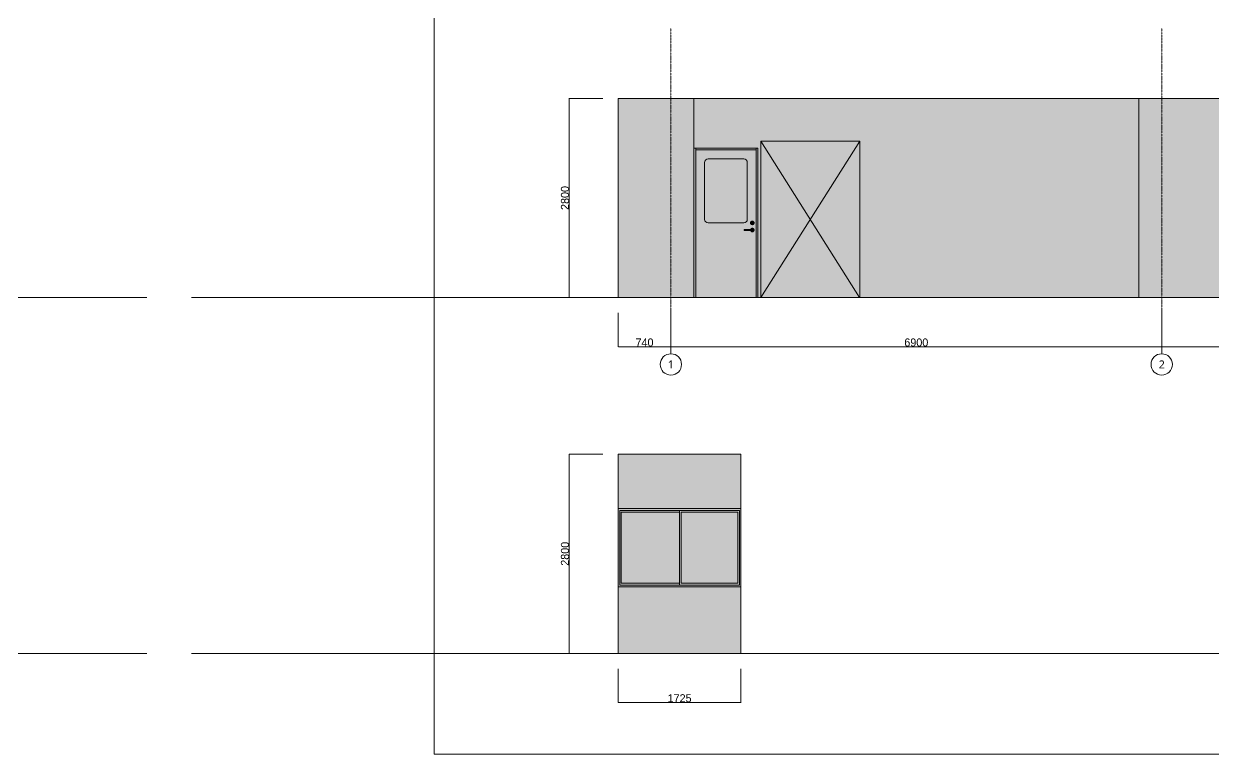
# Model space of a CAD drawing. Header units: millimetres. Extents: x -376000 to 292178, y -193032 to 188048.
# Drawn here: x -275866 to -259148, y -167724 to -157459 of the extents above; entities that cross this region are included whole.
import ezdxf

# ---------------------------------------------------------------- set-up
doc = ezdxf.new("R2010")
doc.units = ezdxf.units.MM
doc.header["$PDMODE"] = 1
doc.header["$PDSIZE"] = -2
doc.linetypes.add('ラインタイプ-6', pattern=[5.291531, 3.175, -1.058062, 0.352704, -0.705764])
for name, color, linetype, lineweight, true_color in [('02_0.25', 1, 'Continuous', 25, 0xff0000), ('04_0.10', 7, 'Continuous', 9, 0x0099ff), ('06一点鎖線', 7, 'ラインタイプ-6', 9, 0x9999ff)]:
    doc.layers.add(name, color=color, linetype=linetype, lineweight=lineweight, true_color=true_color)
for name, color, linetype, lineweight in [('02_既存平面-内部建具・サッシ', 7, 'Continuous', 18), ('07_文字・記号', 7, 'Continuous', 9), ('_平面図（新設） (2D)', 7, 'Continuous', 5), ('寸法', 7, 'Continuous', 5)]:
    doc.layers.add(name, color=color, linetype=linetype, lineweight=lineweight)
doc.styles.add('Hiragino Kaku Gothic Pro W3', font='', dxfattribs={"bigfont": 'Hiragino Kaku Gothic Pro W3'})
doc.styles.add('Hiragino Sans W3', font='', dxfattribs={"bigfont": 'Hiragino Sans W3'})
doc.styles.add('Yu Gothic UI Semilight', font='Yu Gothic UI Semilight.ttf')
doc.styles.get('Hiragino Kaku Gothic Pro W3').set_extended_font_data('Hiragino Kaku Gothic Pro W3')
doc.styles.get('Hiragino Sans W3').set_extended_font_data('Hiragino Sans W3')
doc.dimstyles.new('建具表寸法', dxfattribs={"dimtxt": 161.781684, "dimasz": 0.199988, "dimexe": 0, "dimexo": 0.3, "dimgap": 0.005, "dimtad": 1, "dimdsep": 46, "dimtxsty": 'Hiragino Sans W3', "dimblk": 'DOT', "dimblk1": 'DOT', "dimblk2": 'DOT', "dimcen": 0, "dimazin": 0, "dimtfac": 1, "dimtix": 1, "dimtmove": 0, "dimatfit": 0, "dimldrblk": 'VW_FILLEDARROW', "dimfxl": 1, "dimfrac": 2, "dimtolj": 1, "dimarcsym": 0})

# ---------------------------------------------------------------- blocks, each defined once
blk = doc.blocks.new('グループ-583')
at = {"layer": '04_0.10', "linetype": 'Continuous', "lineweight": 0, "true_color": 0xdddddd}
blk.add_hatch(color=254, dxfattribs=at).paths.add_polyline_path([(-265786, -164272), (-267511, -164272), (-267511, -165372), (-265786, -165372)])
at = {"layer": '04_0.10', "linetype": 'Continuous', "lineweight": 0, "true_color": 0xe6ffe6}
for points in [[(-266648, -164322), (-267469, -164322), (-267469, -165322), (-266648, -165322)], [(-265828, -164322), (-266627, -164322), (-266627, -165322), (-265828, -165322)]]:
    blk.add_hatch(color=7, dxfattribs=at).paths.add_polyline_path(points)
at = {"layer": '04_0.10', "color": 251}
for p, q in [((-267490, -164297), (-267490, -165347)), ((-267490, -164297), (-265807, -164297)), ((-266648, -165347), (-266648, -164297)), ((-265807, -164297), (-265807, -165347)), ((-265786, -164272), (-265786, -165372)), ((-267490, -165347), (-265807, -165347))]:
    blk.add_line(p, q, dxfattribs=at)
at = {"layer": '04_0.10', "color": 251, "flags": 128}
for points in [[(-265786, -164272), (-267511, -164272), (-267511, -165372), (-265786, -165372)], [(-266648, -164322), (-267469, -164322), (-267469, -165322), (-266648, -165322)], [(-265828, -164322), (-266627, -164322), (-266627, -165322), (-265828, -165322)]]:
    blk.add_lwpolyline(points, close=True, dxfattribs=at)
blk = doc.blocks.new('_Dot')
at = {"color": 0, "linetype": 'ByBlock', "lineweight": -2}
blk.add_line((-0.5, 0), (-1, 0), dxfattribs=at)
at = {"color": 0, "linetype": 'ByBlock', "const_width": 0.5}
blk.add_lwpolyline([(-0.25, 0, 1), (0.25, 0, 1)], format="xyb", close=True, dxfattribs=at)
blk = doc.blocks.new('*D876')
at = {"layer": 'Defpoints', "color": 0}
for p in [(-267511, -161521), (-266771, -161521), (-267511, -161997)]:
    blk.add_point(p, dxfattribs=at)
at = {"layer": '寸法', "color": 0, "lineweight": -2}
for p, q in [((-267511, -161521), (-267511, -161997)), ((-266771, -161521), (-266771, -161997)), ((-266783, -161997), (-267499, -161997))]:
    blk.add_line(p, q, dxfattribs=at)
at = {"layer": '寸法', "color": 0, "lineweight": -2, "xscale": 11.999267578125, "yscale": 11.999267578125, "zscale": 11.999267578125, "rotation": 180}
blk.add_blockref('_Dot', (-267511, -161997), dxfattribs=at)
at = {"layer": '寸法', "color": 0, "lineweight": -2, "xscale": 11.999267578125, "yscale": 11.999267578125, "zscale": 11.999267578125}
blk.add_blockref('_Dot', (-266771, -161997), dxfattribs=at)
at = {"layer": '寸法', "color": 0, "insert": (-267141, -161938), "char_height": 113.2, "attachment_point": 5, "style": 'Hiragino Kaku Gothic Pro W3'}
blk.add_mtext('\\A1;740', dxfattribs=at)
blk = doc.blocks.new('VW_FILLEDARROW')
at = {"color": 0, "linetype": 'Continuous', "lineweight": 5, "transparency": 16777216, "flags": 128}
blk.add_lwpolyline([(-161.3, 43.2), (0, 0), (-161.3, -43.2)], close=True, dxfattribs=at)
blk = doc.blocks.new('*D877')
at = {"layer": 'Defpoints', "color": 0}
for p in [(-266771, -161521), (-259871, -161521), (-266771, -161997)]:
    blk.add_point(p, dxfattribs=at)
at = {"layer": '寸法', "color": 0, "lineweight": -2}
for p, q in [((-266771, -161521), (-266771, -161997)), ((-259871, -161521), (-259871, -161997)), ((-259883, -161997), (-266759, -161997))]:
    blk.add_line(p, q, dxfattribs=at)
at = {"layer": '寸法', "color": 0, "lineweight": -2, "xscale": 11.999267578125, "yscale": 11.999267578125, "zscale": 11.999267578125, "rotation": 180}
blk.add_blockref('_Dot', (-266771, -161997), dxfattribs=at)
at = {"layer": '寸法', "color": 0, "lineweight": -2, "xscale": 11.999267578125, "yscale": 11.999267578125, "zscale": 11.999267578125}
blk.add_blockref('_Dot', (-259871, -161997), dxfattribs=at)
at = {"layer": '寸法', "color": 0, "insert": (-263321, -161938), "char_height": 113.2, "attachment_point": 5, "style": 'Hiragino Kaku Gothic Pro W3'}
blk.add_mtext('\\A1;6900', dxfattribs=at)
blk = doc.blocks.new('*D878')
at = {"layer": 'Defpoints', "color": 0}
for p in [(-259871, -161521), (-252971, -161521), (-259871, -161997)]:
    blk.add_point(p, dxfattribs=at)
at = {"layer": '寸法', "color": 0, "lineweight": -2}
for p, q in [((-259871, -161521), (-259871, -161997)), ((-252971, -161521), (-252971, -161997)), ((-252983, -161997), (-259859, -161997))]:
    blk.add_line(p, q, dxfattribs=at)
at = {"layer": '寸法', "color": 0, "lineweight": -2, "xscale": 11.999267578125, "yscale": 11.999267578125, "zscale": 11.999267578125, "rotation": 180}
blk.add_blockref('_Dot', (-259871, -161997), dxfattribs=at)
at = {"layer": '寸法', "color": 0, "lineweight": -2, "xscale": 11.999267578125, "yscale": 11.999267578125, "zscale": 11.999267578125}
blk.add_blockref('_Dot', (-252971, -161997), dxfattribs=at)
at = {"layer": '寸法', "color": 0, "insert": (-256421, -161938), "char_height": 113.2, "attachment_point": 5, "style": 'Hiragino Kaku Gothic Pro W3'}
blk.add_mtext('\\A1;6900', dxfattribs=at)
blk = doc.blocks.new('*D882')
at = {"layer": 'Defpoints', "color": 0}
for p in [(-267511, -166521), (-265786, -166521), (-265786, -166997)]:
    blk.add_point(p, dxfattribs=at)
at = {"layer": '寸法', "color": 0, "lineweight": -2}
for p, q in [((-267511, -166522), (-267511, -166997)), ((-265786, -166522), (-265786, -166997)), ((-267499, -166997), (-265798, -166997))]:
    blk.add_line(p, q, dxfattribs=at)
at = {"layer": '寸法', "color": 0, "lineweight": -2, "xscale": 11.999267578125, "yscale": 11.999267578125, "zscale": 11.999267578125, "rotation": 180}
blk.add_blockref('_Dot', (-267511, -166997), dxfattribs=at)
at = {"layer": '寸法', "color": 0, "lineweight": -2, "xscale": 11.999267578125, "yscale": 11.999267578125, "zscale": 11.999267578125}
blk.add_blockref('_Dot', (-265786, -166997), dxfattribs=at)
at = {"layer": '寸法', "color": 0, "insert": (-266648, -166938), "char_height": 113.2, "attachment_point": 5, "style": 'Hiragino Kaku Gothic Pro W3'}
blk.add_mtext('\\A1;1725', dxfattribs=at)
blk = doc.blocks.new('*D884')
at = {"layer": 'Defpoints', "color": 0}
for p in [(-267725, -158507), (-268200, -161307), (-267725, -161307)]:
    blk.add_point(p, dxfattribs=at)
at = {"layer": '寸法', "color": 0, "lineweight": -2}
for p, q in [((-267725, -158507), (-268200, -158507)), ((-268200, -158519), (-268200, -161295)), ((-267725, -161307), (-268200, -161307))]:
    blk.add_line(p, q, dxfattribs=at)
at = {"layer": '寸法', "color": 0, "lineweight": -2, "xscale": 11.999267578125, "yscale": 11.999267578125, "zscale": 11.999267578125}
for p, rotation in [((-268200, -158507), 90), ((-268200, -161307), 270)]:
    blk.add_blockref('_Dot', p, dxfattribs=dict(at, rotation=rotation))
at = {"layer": '寸法', "color": 0, "insert": (-268259, -159907), "char_height": 113.2, "attachment_point": 5, "rotation": 90, "style": 'Hiragino Kaku Gothic Pro W3'}
blk.add_mtext('\\A1;2800', dxfattribs=at)
blk = doc.blocks.new('*D886')
at = {"layer": 'Defpoints', "color": 0}
for p in [(-267725, -163507), (-268200, -166307), (-267725, -166307)]:
    blk.add_point(p, dxfattribs=at)
at = {"layer": '寸法', "color": 0, "lineweight": -2}
for p, q in [((-267725, -163507), (-268200, -163507)), ((-268200, -163519), (-268200, -166295)), ((-267725, -166307), (-268200, -166307))]:
    blk.add_line(p, q, dxfattribs=at)
at = {"layer": '寸法', "color": 0, "lineweight": -2, "xscale": 11.999267578125, "yscale": 11.999267578125, "zscale": 11.999267578125}
for p, rotation in [((-268200, -163507), 90), ((-268200, -166307), 270)]:
    blk.add_blockref('_Dot', p, dxfattribs=dict(at, rotation=rotation))
at = {"layer": '寸法', "color": 0, "insert": (-268259, -164907), "char_height": 113.2, "attachment_point": 5, "rotation": 90, "style": 'Hiragino Kaku Gothic Pro W3'}
blk.add_mtext('\\A1;2800', dxfattribs=at)
blk = doc.blocks.new('グループ-576')
at = {"layer": '04_0.10', "linetype": 'Continuous', "lineweight": 0, "true_color": 0xf8f8ef}
blk.add_hatch(color=7, dxfattribs=at).paths.add_polyline_path([(-432, 975), (418, 975), (418, -1100), (-432, -1100)])
at = {"layer": '04_0.10', "linetype": 'Continuous', "lineweight": 0, "true_color": 0xd9e6cf}
h = blk.add_hatch(color=254, dxfattribs=at)
edge = h.paths.add_edge_path()
edge.add_arc((243, 0), 50, 270, 360, ccw=False)
edge.add_line((243, -50), (-257, -50))
edge.add_arc((-257, 0), 50, 180, 270, ccw=False)
edge.add_line((-307, 0), (-307, 800))
edge.add_arc((-257, 800), 50, 90, 180, ccw=False)
edge.add_line((-257, 850), (243, 850))
edge.add_arc((243, 800), 50, 0, 90, ccw=False)
edge.add_line((293, 800), (293, 0))
at = {"layer": '04_0.10', "linetype": 'Continuous', "lineweight": 0}
for points in [[(-389, -28), (-388, -28), (-386, -27), (-385, -26), (-383, -26), (-382, -25), (-380, -25), (-378, -25), (-377, -25), (-375, -25), (-373, -25), (-372, -25), (-370, -26), (-369, -26), (-367, -27), (-366, -28), (-364, -28), (-363, -29), (-361, -30), (-360, -31), (-359, -32), (-358, -33), (-357, -35), (-356, -36), (-355, -38), (-354, -39), (-353, -40), (-353, -42), (-352, -44), (-352, -45), (-352, -47), (-352, -48), (-351, -50), (-352, -52), (-352, -53), (-352, -55), (-352, -56), (-353, -58), (-353, -60), (-354, -61), (-355, -63), (-356, -64), (-357, -65), (-358, -67), (-359, -68), (-360, -69), (-361, -70), (-363, -71), (-364, -72), (-366, -72), (-367, -73), (-369, -74), (-370, -74), (-372, -75), (-373, -75), (-375, -75), (-377, -75), (-378, -75), (-380, -75), (-382, -75), (-383, -74), (-385, -74), (-386, -73), (-388, -72), (-389, -72), (-391, -71), (-392, -70), (-393, -69), (-395, -68), (-396, -67), (-397, -65), (-398, -64), (-399, -63), (-399, -61), (-400, -60), (-401, -58), (-401, -56), (-402, -55), (-402, -53), (-402, -52), (-402, -50), (-402, -48), (-402, -47), (-402, -45), (-401, -44), (-401, -42), (-400, -40), (-399, -39), (-399, -38), (-398, -36), (-397, -35), (-396, -33), (-395, -32), (-393, -31), (-392, -30), (-391, -29)], [(-389, -128), (-388, -128), (-386, -127), (-385, -126), (-383, -126), (-382, -125), (-380, -125), (-378, -125), (-377, -125), (-375, -125), (-373, -125), (-372, -125), (-370, -126), (-369, -126), (-367, -127), (-366, -128), (-364, -128), (-363, -129), (-361, -130), (-360, -131), (-359, -132), (-358, -133), (-357, -135), (-356, -136), (-355, -137), (-354, -139), (-353, -140), (-353, -142), (-352, -144), (-352, -145), (-352, -147), (-352, -148), (-351, -150), (-352, -152), (-352, -153), (-352, -155), (-352, -156), (-353, -158), (-353, -160), (-354, -161), (-355, -162), (-356, -164), (-357, -165), (-358, -167), (-359, -168), (-360, -169), (-361, -170), (-363, -171), (-364, -172), (-366, -172), (-367, -173), (-369, -174), (-370, -174), (-372, -175), (-373, -175), (-375, -175), (-377, -175), (-378, -175), (-380, -175), (-382, -175), (-383, -174), (-385, -174), (-386, -173), (-388, -172), (-389, -172), (-391, -171), (-392, -170), (-393, -169), (-395, -168), (-396, -167), (-397, -165), (-398, -164), (-399, -162), (-399, -161), (-400, -160), (-401, -158), (-401, -156), (-402, -155), (-402, -153), (-402, -152), (-402, -150), (-402, -148), (-402, -147), (-402, -145), (-401, -144), (-401, -142), (-400, -140), (-399, -139), (-399, -137), (-398, -136), (-397, -135), (-396, -133), (-395, -132), (-393, -131), (-392, -130), (-391, -129)]]:
    blk.add_hatch(color=254, dxfattribs=at).paths.add_polyline_path(points)
h = blk.add_hatch(color=254, dxfattribs=at)
edge = h.paths.add_edge_path()
edge.add_arc((-384, -150), 7, 89.322, 270.678, ccw=False)
edge.add_line((-384, -143), (-264, -143))
edge.add_line((-264, -143), (-264, -157))
edge.add_line((-264, -157), (-384, -157))
at = {"layer": '04_0.10', "color": 7, "linetype": 'Continuous', "lineweight": 5, "flags": 128}
blk.add_lwpolyline([(-432, 975), (418, 975), (418, -1100), (-432, -1100)], close=True, dxfattribs=at)
at = {"layer": '04_0.10', "color": 251, "flags": 128}
for points in [[(-432, 975), (418, 975), (418, -1100), (-432, -1100)], [(-379, -38), (-374, -38), (-374, -63), (-379, -63)]]:
    blk.add_lwpolyline(points, close=True, dxfattribs=at)
for points in [[(293, 0, -0.414214), (243, -50), (-257, -50, -0.414214), (-307, 0), (-307, 800, -0.414214), (-257, 850), (243, 850, -0.414214), (293, 800)], [(-384, -157, -1.011905), (-384, -143), (-264, -143), (-264, -157)]]:
    blk.add_lwpolyline(points, format="xyb", close=True, dxfattribs=at)
at = {"layer": '04_0.10', "color": 251}
for points in [[(-389, -28), (-384, -25), (-370, -25), (-358, -32), (-351, -43), (-351, -57), (-358, -68), (-370, -75), (-384, -75), (-395, -68), (-402, -57), (-402, -43), (-395, -32), (-389, -28)], [(-389, -128), (-384, -125), (-370, -125), (-358, -132), (-351, -143), (-351, -157), (-358, -168), (-370, -175), (-384, -175), (-395, -168), (-402, -157), (-402, -143), (-395, -132), (-389, -128)]]:
    blk.add_open_spline(points, degree=2, dxfattribs=at)
blk = doc.blocks.new('グループ-577')
at = {"layer": '04_0.10', "color": 251}
blk.add_blockref('グループ-576', (0, 0), dxfattribs=at)
blk = doc.blocks.new('WD_900×2150_Wood')
at = {"layer": '04_0.10', "linetype": 'Continuous', "lineweight": 0, "true_color": 0xf8f8ef, "transparency": 33554687}
for points in [[(-457, 1000), (-432, 1000), (-432, -1100), (-457, -1100)], [(-432, 1000), (418, 1000), (418, 975), (-432, 975)], [(418, 1000), (443, 1000), (443, -1100), (418, -1100)]]:
    blk.add_hatch(color=7, dxfattribs=at).paths.add_polyline_path(points)
at = {"layer": '04_0.10', "color": 7, "linetype": 'Continuous', "lineweight": 5, "transparency": 33554687, "flags": 128}
for points in [[(-457, 1000), (-432, 1000), (-432, -1100), (-457, -1100)], [(-432, 1000), (418, 1000), (418, 975), (-432, 975)], [(418, 1000), (443, 1000), (443, -1100), (418, -1100)]]:
    blk.add_lwpolyline(points, close=True, dxfattribs=at)
at = {"layer": '04_0.10', "color": 7}
blk.add_blockref('グループ-577', (0, 0), dxfattribs=at)
blk = doc.blocks.new('平面図（新設） (2D)')
at = {"layer": '02_0.25', "linetype": 'Continuous', "lineweight": 0}
for points in [[(-260195.234, -161307.171), (-266445.621, -161307.171), (-266445.621, -158507.171), (-260195.234, -158507.171)], [(-267510.621, -163507.171), (-265785.621, -163507.171), (-265785.621, -166307.171), (-267510.621, -166307.171)]]:
    blk.add_hatch(color=255, dxfattribs=at).paths.add_polyline_path(points)
at = {"layer": '04_0.10', "linetype": 'Continuous', "lineweight": 0, "true_color": 0xbbbbbb}
for points in [[(-267510.621, -158507.171), (-266445.621, -158507.171), (-266445.621, -161307.171), (-267510.621, -161307.171)], [(-260195.234, -158507.171), (-252646.008, -158507.171), (-252646.008, -161307.171), (-260195.234, -161307.171)]]:
    blk.add_hatch(color=9, dxfattribs=at).paths.add_polyline_path(points)
at = {"layer": '02_0.25', "color": 251, "linetype": 'Continuous', "lineweight": 5, "flags": 128}
blk.add_lwpolyline([(-260195.234, -161307.171), (-266445.621, -161307.171), (-266445.621, -158507.171), (-260195.234, -158507.171)], close=True, dxfattribs=at)
at = {"layer": '02_0.25', "color": 7, "linetype": 'Continuous', "lineweight": 5, "flags": 128}
blk.add_lwpolyline([(-267510.621, -163507.171), (-265785.621, -163507.171), (-265785.621, -166307.171), (-267510.621, -166307.171)], close=True, dxfattribs=at)
at = {"layer": '04_0.10', "color": 7}
for p, q in [((-265507.734, -159107.171), (-264120.234, -161307.171)), ((-264115.234, -159107.171), (-265507.734, -161307.171))]:
    blk.add_line(p, q, dxfattribs=at)
at = {"layer": '04_0.10'}
for p, q in [((-274136.181, -161307.171), (-314136.181, -161307.171)), ((-233506.688, -161307.171), (-273506.688, -161307.171)), ((-274136.181, -166307.171), (-314136.181, -166307.171)), ((-233506.688, -166307.171), (-273506.688, -166307.171))]:
    blk.add_line(p, q, dxfattribs=at)
at = {"layer": '04_0.10', "transparency": 33554687, "flags": 128}
blk.add_lwpolyline([(-270100, -146650), (-237397.067, -146650), (-237397.067, -167723.585), (-270100, -167723.585)], close=True, dxfattribs=at)
at = {"layer": '04_0.10', "color": 7, "flags": 128}
blk.add_lwpolyline([(-267510.621, -158507.171), (-238980.621, -158507.171), (-238980.621, -161307.171), (-267510.621, -161307.171)], close=True, dxfattribs=at)
at = {"layer": '06一点鎖線'}
for p, q in [((-266770.621, -161521.171), (-266770.621, -157521.171)), ((-259870.621, -161521.171), (-259870.621, -157521.171))]:
    blk.add_line(p, q, dxfattribs=at)
at = {"layer": '07_文字・記号', "color": 7, "linetype": 'Continuous'}
for p, q in [((-266770.621, -161996.55), (-266770.621, -162096.55)), ((-259870.621, -161996.55), (-259870.621, -162096.55))]:
    blk.add_line(p, q, dxfattribs=at)
at = {"layer": '07_文字・記号', "flags": 128}
blk.add_lwpolyline([(-265507.734, -159107.171), (-264115.234, -159107.171), (-264115.234, -161307.171), (-265507.734, -161307.171)], close=True, dxfattribs=at)
at = {"layer": '07_文字・記号', "color": 7, "linetype": 'Continuous'}
for centre in [(-266770.621, -162246.55), (-259870.621, -162246.55)]:
    blk.add_circle(centre, 150, dxfattribs=at)
at = {"layer": '02_既存平面-内部建具・サッシ', "color": 251, "transparency": 33554687}
blk.add_blockref('グループ-583', (0, 0), dxfattribs=at)
at = {"layer": '04_0.10', "xscale": -1}
blk.add_blockref('WD_900×2150_Wood', (-266003.071, -160207.171), dxfattribs=at)
at = {"layer": '07_文字・記号', "color": 7, "char_height": 113.068, "attachment_point": 5, "line_spacing_factor": 1.005558, "style": 'Yu Gothic UI Semilight'}
for s, insert in [('1', (-266770.621, -162246.55)), ('2', (-259870.621, -162246.55))]:
    blk.add_mtext(s, dxfattribs=dict(at, insert=insert))
at = {"layer": '寸法'}
for base, p1, p2, picture, middle in [((-268200, -161307.171), (-267724.621, -158507.171), (-267724.621, -161307.171), '*D884', (-268259.296, -159907.171)), ((-268200, -166307.171), (-267724.621, -163507.171), (-267724.621, -166307.171), '*D886', (-268259.296, -164907.171))]:
    dim = blk.add_linear_dim(base=base, p1=p1, p2=p2, angle=270, dimstyle='建具表寸法', override={"dimtxt": 113.247179, "dimasz": 11.999268, "dimgap": 0.75, "dimpost": '<>', "dimtxsty": 'Hiragino Kaku Gothic Pro W3', "dimtmove": 2}, dxfattribs=at)
    dim.commit()
    dim.dimension.update_dxf_attribs({"geometry": picture, "text_midpoint": middle})
for p1, p2, picture, middle in [((-266770.621, -161521.171), (-267510.621, -161521.171), '*D876', (-267140.621, -161937.926)), ((-259870.621, -161521.171), (-266770.621, -161521.171), '*D877', (-263320.621, -161937.852)), ((-252970.621, -161521.171), (-259870.621, -161521.171), '*D878', (-256420.621, -161937.852))]:
    dim = blk.add_aligned_dim(p1=p1, p2=p2, distance=475.379, dimstyle='建具表寸法', override={"dimtxt": 113.247179, "dimasz": 11.999268, "dimgap": 0.3, "dimpost": '<>', "dimtxsty": 'Hiragino Kaku Gothic Pro W3', "dimtmove": 2}, dxfattribs=at)
    dim.commit()
    dim.dimension.update_dxf_attribs({"geometry": picture, "text_midpoint": middle})
dim = blk.add_linear_dim(base=(-265785.621, -166996.804), p1=(-267510.621, -166521.425), p2=(-265785.621, -166521.425), dimstyle='建具表寸法', override={"dimtxt": 113.247179, "dimasz": 11.999268, "dimgap": 0.75, "dimpost": '<>', "dimtxsty": 'Hiragino Kaku Gothic Pro W3', "dimtmove": 2}, dxfattribs=at)
dim.commit()
dim.dimension.update_dxf_attribs({"geometry": '*D882', "text_midpoint": (-266648.121, -166937.73)})

msp = doc.modelspace()

# ---------------------------------------------------------------- block references
at = {"layer": '_平面図（新設） (2D)'}
msp.add_blockref('平面図（新設） (2D)', (0, 0), dxfattribs=at)

doc.saveas('drawing.dxf')
